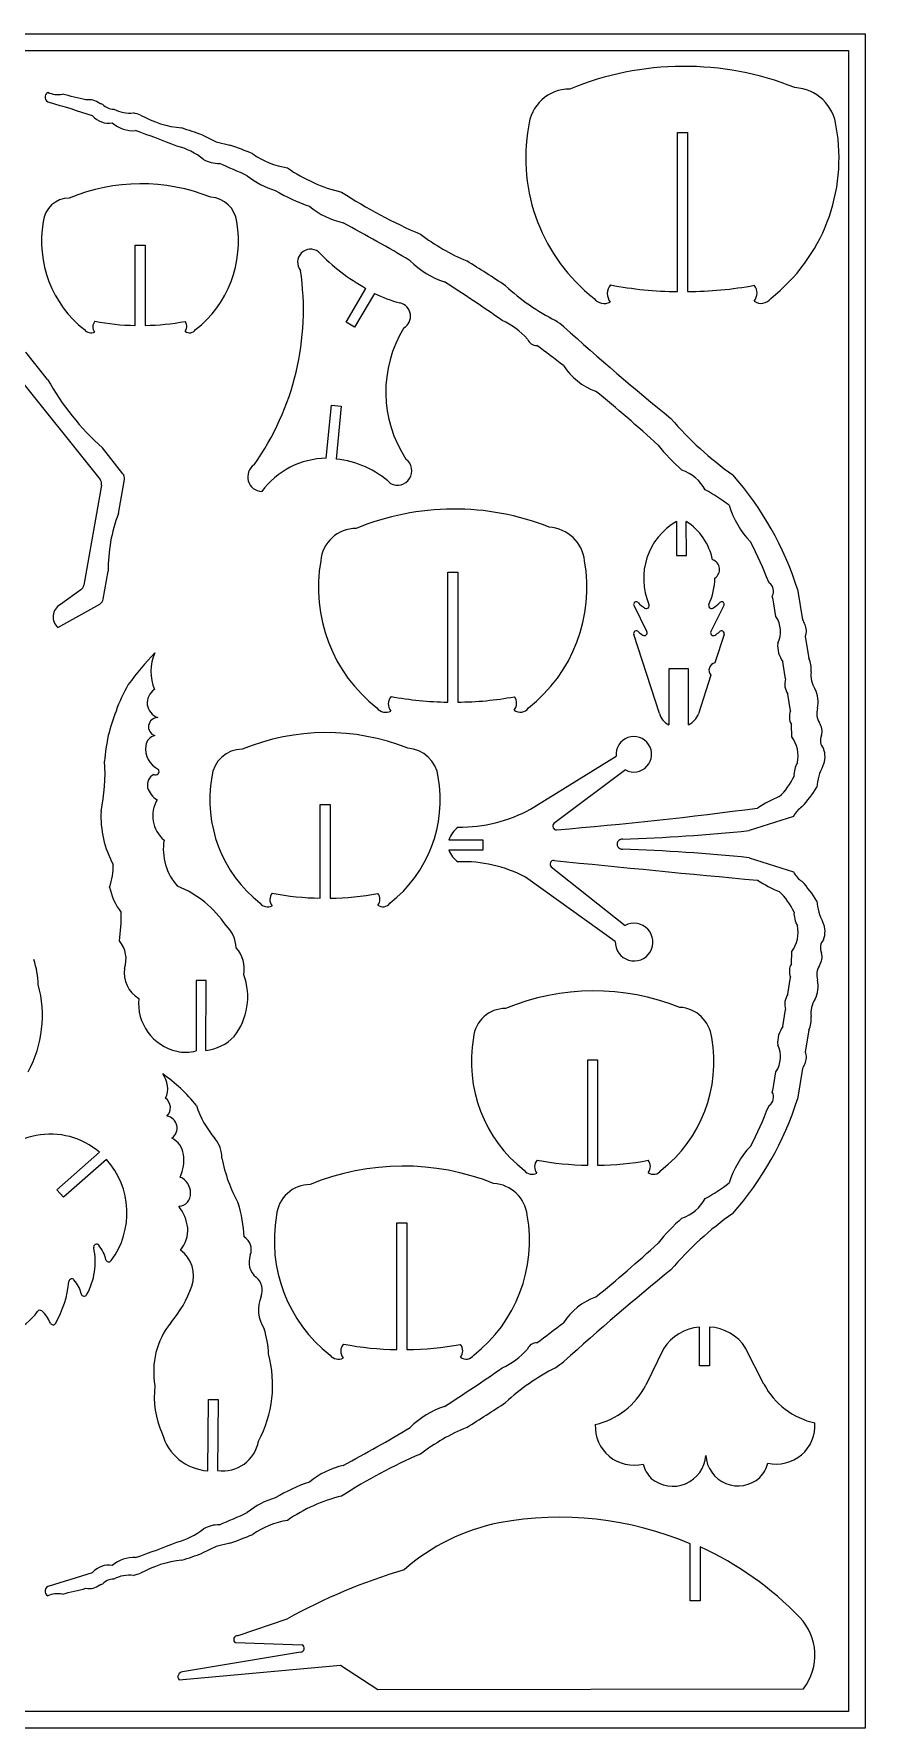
# Model space of a CAD drawing. Extents: x 0 to 258, y 0 to 205.
# Drawn here: x 157.8 to 258.3, y 0 to 204.8 of the extents above; entities that cross this region are included whole.
import ezdxf

# ---------------------------------------------------------------- set-up
doc = ezdxf.new("R2010")
doc.units = 0
doc.layers.add('GREEN', color=3, linetype='CONTINUOUS')
doc.layers.add('WHITE', color=7, linetype='CONTINUOUS')

msp = doc.modelspace()

# ---------------------------------------------------------------- linework, layer by layer
at = {"layer": 'GREEN', "linetype": 'CONTINUOUS'}
for p, q in [((0, 204.833477), (258.277208, 204.833477)), ((258.277208, 204.833477), (258.277208, 0)), ((258.277208, 0), (0, 0))]:
    msp.add_line(p, q, dxfattribs=at)
at = {"layer": 'WHITE', "linetype": 'CONTINUOUS'}
for p, q in [((2, 202.833477), (256.277208, 202.833477)), ((256.277208, 202.833477), (256.277208, 2)), ((178.165036, 192.611339), (179.829459, 191.770252)), ((235.597128, 173.679297), (235.597129, 192.909554)), ((235.597129, 192.909554), (236.797129, 192.909554)), ((236.797129, 192.909554), (236.797128, 173.67819)), ((179.829459, 191.770252), (181.511375, 191.398785)), ((170.041029, 169.593339), (170.041029, 179.2768)), ((170.041029, 179.2768), (171.241029, 179.2768)), ((171.241029, 179.2768), (171.241029, 169.592232)), ((195.536553, 169.9975), (197.94772, 174.070337)), ((198.958815, 173.449058), (196.573233, 169.393103)), ((196.573233, 169.393103), (195.536553, 169.9975)), ((159.469244, 163.058446), (156.835639, 166.353473)), ((155.314579, 164.080005), (165.80458, 150.955476)), ((193.152687, 153.523307), (193.775242, 159.958579)), ((193.775242, 159.958579), (194.966647, 159.815213)), ((194.966647, 159.815213), (194.349189, 153.432621)), ((168.578012, 151.662044), (166.093441, 154.770605)), ((165.981473, 150.261133), (163.84067, 138.17994)), ((168.022848, 146.836485), (168.754905, 150.967701)), ((235.463905, 145.880754), (235.482168, 141.756716)), ((236.682168, 141.756716), (236.663846, 145.894426)), ((235.482168, 141.756716), (236.682168, 141.756716)), ((166.192739, 136.508627), (166.788352, 139.869852)), ((207.832132, 124.046149), (207.832132, 139.772303)), ((207.832132, 139.772303), (209.032132, 139.772303)), ((209.032132, 139.772303), (209.032131, 124.045042)), ((163.493354, 137.626699), (161.009862, 135.834984)), ((250.105222, 137.686861), (250.71118, 133.993067)), ((160.71696, 133.044894), (165.765215, 135.90396)), ((231.911334, 132.582968), (230.410201, 135.634262)), ((241.142744, 135.633706), (239.641294, 132.582567)), ((247.496311, 134.390091), (247.257814, 135.92446)), ((233.43054, 122.647626), (230.308996, 132.210438)), ((241.243594, 132.209871), (240.130028, 128.799675)), ((251.042565, 131.97301), (251.471625, 129.357546)), ((236.937484, 128.071501), (234.537484, 128.071501)), ((234.537484, 128.071501), (234.537916, 121.311369)), ((236.937916, 121.311062), (236.937484, 128.071501)), ((239.640624, 127.30092), (238.121058, 122.647383)), ((248.667618, 126.854485), (248.346982, 128.917299)), ((249.27118, 122.971459), (248.953095, 125.017862)), ((249.421177, 119.845479), (249.368465, 121.333219)), ((217.830576, 111.096445), (228.194019, 117.51373)), ((229.306487, 115.84293), (220.671605, 109.363051)), ((192.406414, 100.348396), (192.406414, 111.669337)), ((192.406414, 111.669337), (193.606414, 111.669337)), ((193.606414, 111.669337), (193.606414, 100.347289)), ((249.619006, 110.230932), (244.266934, 108.51378)), ((212.124583, 107.370435), (207.98093, 107.370435)), ((212.124583, 106.170435), (212.124583, 107.370435)), ((207.98093, 106.170435), (212.124583, 106.170435)), ((244.266934, 105.23195), (249.619006, 103.514798)), ((228.081371, 95.109524), (217.211021, 102.877817)), ((220.348666, 104.137869), (229.264155, 97.023452)), ((249.368466, 92.412511), (249.421178, 93.90025)), ((177.41624, 90.369903), (177.412133, 81.86949)), ((178.61624, 90.369903), (177.41624, 90.369903)), ((178.612159, 81.924723), (178.61624, 90.369903)), ((248.953095, 88.727867), (249.271181, 90.774271)), ((248.346982, 84.828431), (248.667618, 86.891244)), ((251.471625, 84.388183), (251.042565, 81.772719)), ((224.750198, 80.799343), (225.950198, 80.80003)), ((224.750198, 68.064507), (224.750198, 80.799343)), ((225.950198, 80.80003), (225.950197, 68.062714)), ((247.257813, 77.82127), (247.49631, 79.355638)), ((250.711179, 79.752663), (250.105222, 76.058869)), ((160.58806, 65.08296), (165.736702, 69.615634)), ((166.579038, 68.758508), (161.373367, 64.175628)), ((161.373367, 64.175628), (160.58806, 65.08296)), ((201.696649, 45.77046), (201.696649, 61.071609)), ((201.696649, 61.071609), (202.896649, 61.071609)), ((202.896649, 61.071609), (202.896649, 45.777516)), ((238.269376, 43.81751), (238.251614, 48.474865)), ((239.451566, 48.482852), (239.469376, 43.81751)), ((233.908906, 45.870573), (231.757892, 41.460514)), ((246.052886, 41.571479), (243.833669, 45.947615)), ((239.469376, 43.81751), (238.269376, 43.81751)), ((178.82415, 31.112143), (178.895121, 39.711907)), ((178.895121, 39.711907), (180.095121, 39.711907)), ((180.095121, 39.711907), (180.017958, 31.155079)), ((179.829459, 21.975478), (178.165036, 21.134391)), ((181.511377, 22.346944), (179.829459, 21.975478)), ((237.142954, 15.38312), (237.129553, 22.279928)), ((238.330837, 21.92767), (238.342954, 15.38312)), ((238.342954, 15.38312), (237.142954, 15.38312)), ((188.399242, 13.18945), (182.448003, 11.172475)), ((182.196671, 10.339132), (190.22751, 10.082417)), ((190.04796, 9.175263), (175.787055, 6.792234)), ((175.358457, 5.831989), (194.856649, 7.59514)), ((194.856649, 7.59514), (199.400902, 4.666204)), ((199.400902, 4.666204), (250.845449, 4.76926)), ((256.277208, 2), (2, 2))]:
    msp.add_line(p, q, dxfattribs=at)
for centre, radius, start, end in [((236.407484, 164.725291), 36.181033, 68.275195, 112.46259), ((159.811547, 197.194604), 0.663592, 119.683081, 258.636088), ((160.746069, 200.485441), 2.993837, -114.95533, -80.253091), ((123.770333, 37.276675), 164.583161, 75.814796, 76.8358), ((164.460254, 194.790186), 2.082237, 51.140869, 99.890598), ((222.551306, 193.182899), 4.978445, 89.630289, 175.176899), ((249.487667, 193.007309), 5.3383, 6.39051, 86.647373), ((106.357928, 15.772394), 188.472083, 71.904235, 73.56533), ((166.858177, 196.654675), 2.615534, -138.524336, -80.473754), ((123.761161, 37.243032), 164.618034, 75.084593, 75.21637), ((167.428185, 197.450279), 1.72287, -138.761679, -88.801364), ((169.411263, 199.476333), 4.224046, -117.447878, -83.954007), ((123.761161, 37.243032), 164.618043, 73.429918, 73.739086), ((176.841684, 205.82616), 12.421333, -119.589547, -95.365212), ((169.856091, 197.075357), 3.947194, -130.529545, -86.365543), ((106.36357, 15.784201), 188.459102, 68.608956, 70.230858), ((123.769835, 37.270844), 164.588904, 70.701402, 71.615379), ((238.783976, 189.816143), 21.52888, 169.873257, 231.969533), ((233.599311, 189.816143), 21.52888, -51.969533, 10.126744), ((173.185157, 183.402877), 8.088071, 50.635566, 76.301661), ((123.770333, 37.276675), 164.58327, 68.438978, 69.461801), ((180.192438, 192.978329), 3.816104, -119.470274, -89.378252), ((106.357928, 15.772394), 188.472195, 65.803615, 66.922708), ((190.10101, 198.668918), 10.173825, -125.083718, -99.376434), ((199.769109, 205.108745), 19.994624, -124.501879, -103.769871), ((170.773238, 163.964874), 22.739909, 68.275195, 112.462589), ((189.313344, 194.471851), 8.866346, -130.067445, -105.196944), ((162.064581, 181.850583), 3.12897, 89.630289, 175.17692), ((178.99418, 181.740223), 3.355141, 6.390507, 86.647374), ((198.131346, 204.446498), 21.622778, -121.017473, -108.927602), ((229.412364, 238.793145), 63.274018, -122.936245, -113.155152), ((197.337768, 191.507982), 9.755435, -129.614655, -102.618216), ((172.266871, 179.734564), 13.530978, 169.873258, 231.969536), ((169.008292, 179.734564), 13.530978, -51.969536, 10.126742), ((106.357928, 15.772394), 188.472226, 59.046341, 61.87378), ((220.124309, 201.159144), 25.790351, -127.199662, -112.809405), ((191.256885, 177.225313), 1.571923, 52.742759, 218.901155), ((209.603987, 195.194135), 24.126405, -136.138236, -118.890237), ((158.086222, 171.452833), 32.303751, -35.397091, 8.518915), ((210.484832, 184.430058), 10.051599, -135.645918, -107.735445), ((123.76214, 37.254908), 164.606719, 56.413336, 58.354012), ((106.360733, 15.777763), 188.466189, 55.02184, 57.572297), ((233.069492, 194.133659), 26.891442, -132.730761, -117.004194), ((228.713837, 173.427567), 1.596972, 138.793524, 219.324663), ((235.942787, 218.407281), 44.72932, -100.863876, -90.442774), ((236.65536, 218.405518), 44.727553, -89.818395, -79.397064), ((243.683865, 173.498841), 1.527202, -39.007043, 38.122295), ((206.874279, 190.003785), 18.349756, -115.554291, -105.220557), ((201.701042, 170.701142), 1.635714, -59.767006, 77.437445), ((226.763971, 173.806869), 1.564064, -142.6604, -62.817716), ((245.714938, 173.641053), 1.38943, -127.422129, -34.293463), ((165.937753, 169.434285), 1.003702, 138.793505, 219.324673), ((170.340784, 196.247082), 26.655429, -101.157836, -90.644336), ((171.06606, 196.245704), 26.654046, -89.623882, -79.110156), ((175.34647, 169.479082), 0.95985, -39.007061, 38.122262), ((210.632324, 161.925628), 9.093763, 41.188442, 65.512494), ((123.783477, 37.284943), 164.569864, 53.409931, 53.851795), ((164.712256, 169.672678), 0.983021, -142.660403, -62.817731), ((176.623006, 169.568463), 0.873262, -127.422147, -34.293522), ((215.139239, 161.559361), 14.793859, 148.505546, 213.382288), ((433.610162, 403.140463), 315.362795, -132.173827, -129.077751), ((218.572751, 168.339639), 1.176545, -158.802173, -87.789764), ((84.902456, -12.838726), 224.23392, 52.364027, 53.393052), ((228.245106, 168.817142), 7.60522, -147.524043, -109.621833), ((187.892286, 178.984871), 32.580981, -150.736564, -131.995062), ((106.360733, 15.777763), 188.466196, 47.679839, 50.715879), ((265.253873, 184.237282), 39.974404, -139.596253, -125.068347), ((250.254483, 168.398074), 21.569327, -142.033401, -130.873447), ((167.899036, 151.119362), 0.869202, -10.048571, 38.634133), ((185.436754, 151.282625), 1.778651, 124.909785, 267.125326), ((193.274665, 143.695149), 9.828915, 90.711064, 143.756283), ((193.233318, 142.181936), 11.305887, 47.156832, 84.335789), ((201.750244, 152.010962), 1.748377, -118.303967, 53.667702), ((234.566132, 147.366485), 4.977101, 27.983742, 71.568793), ((165.125604, 150.412794), 0.869202, -10.048545, 38.634162), ((229.999305, 132.673831), 19.242424, 52.006118, 62.241732), ((213.331946, 126.027248), 38.57746, 17.592132, 41.361522), ((252.371419, 151.025368), 10.998779, -163.156251, -136.168641), ((186.019393, 140.054781), 19.23193, 159.351902, 180.550949), ((208.612486, 116.368926), 31.020714, 68.275196, 112.46259), ((239.46402, 139.004911), 7.954756, 120.189283, 203.264408), ((232.673295, 139.749226), 7.327208, 11.844594, 57.001236), ((196.732545, 140.767767), 4.268395, 89.630284, 175.176897), ((219.827107, 140.617221), 4.576926, 6.390503, 86.647364), ((199.735206, 120.370042), 50.289372, 21.195587, 27.265458), ((210.65003, 137.881194), 18.458324, 169.873255, 231.969534), ((206.204828, 137.881194), 18.458324, -51.969534, 10.126745), ((239.455231, 140.082832), 1.233397, -57.069094, 71.60294), ((162.984801, 138.331601), 0.869202, -54.191358, -10.048571), ((232.277697, 139.167584), 7.848959, -24.902293, -0.875825), ((252.436715, 143.26804), 7.486139, -140.95511, -140.08285), ((245.982011, 137.459042), 1.232497, -28.758616, 54.652722), ((161.861882, 134.33512), 1.724972, 119.599384, 228.41476), ((165.336871, 136.660288), 0.869201, -60.475089, -10.048582), ((230.604869, 135.868026), 0.304206, 42.821576, 230.21401), ((233.326276, 138.389984), 3.406094, -137.178384, -119.061013), ((231.84068, 135.716616), 0.347682, -119.060984, 24.896452), ((239.712272, 135.716207), 0.347681, 155.097627, 299.05497), ((238.226951, 138.389731), 3.406096, -60.944919, -42.827554), ((240.948099, 135.86749), 0.304207, -50.21975, 137.172656), ((221.018277, 130.972306), 26.702755, 10.687649, 12.751159), ((244.855699, 132.5885), 3.196648, -26.545898, 34.304257), ((258.291558, 137.452414), 8.332419, -155.470155, -151.212884), ((249.556944, 132.653078), 1.633879, -24.596734, 28.787079), ((230.639513, 132.318327), 0.34768, 43.764977, 198.077975), ((232.814956, 134.401954), 2.664637, -136.234971, -121.644759), ((231.599363, 132.429489), 0.347681, -121.644849, 26.195599), ((239.953249, 132.429055), 0.347681, 153.798357, 301.638871), ((238.737861, 134.401646), 2.664637, -58.361195, -43.770964), ((240.913088, 132.317794), 0.34768, -18.083865, 136.22911), ((250.944838, 130.859242), 3.243455, 174.681734, 216.77876), ((201.12967, 102.603327), 39.66921, 136.322149, 143.545901), ((177.639592, 127.694793), 5.687695, 156.101295, 202.091766), ((248.832334, 128.078257), 2.932991, -7.157141, 25.859901), ((240.312315, 127.910868), 0.907307, 101.590172, 222.241906), ((254.813391, 127.327216), 3.095036, 172.842808, 213.105929), ((185.743157, 116.589296), 19.099742, 149.879536, 160.499151), ((173.40379, 123.963227), 1.898891, 123.003864, 250.919602), ((250.589968, 126.21279), 2.026624, 161.5406, 216.129693), ((249.202136, 124.064939), 3.403363, -12.944149, 27.5058), ((185.571203, 115.729246), 19.244344, 157.913649, 176.506712), ((200.344377, 124.155243), 1.340989, -142.66034, -62.817683), ((202.016144, 123.830039), 1.369204, 138.793475, 219.32463), ((208.160785, 161.836211), 37.791491, -100.944081, -90.498278), ((208.877012, 161.834601), 37.789877, -89.764813, -79.318781), ((216.592463, 124.013077), 1.191263, -127.422114, -34.293497), ((214.851072, 123.891148), 1.309385, -39.007069, 38.122296), ((250.92519, 122.247672), 1.805441, 156.366033, 210.430873), ((254.689301, 122.696332), 2.25337, 164.392769, 210.794206), ((172.777029, 121.052679), 1.115997, 89.69073, 251.679374), ((235.433699, 123.180696), 2.072875, -165.098114, -115.603778), ((236.0347, 123.302666), 2.186844, -65.605145, -17.436453), ((251.183264, 120.495468), 1.887526, -15.065838, 33.69833), ((172.771732, 118.569411), 1.465157, 103.63939, 171.357851), ((193.161044, 93.76582), 26.596385, 68.275196, 112.46259), ((230.326786, 117.728031), 2.143506, -118.424189, 185.737839), ((246.184865, 117.499587), 3.997114, -11.312806, 35.937071), ((254.327413, 119.40175), 1.452615, 155.469395, 222.195728), ((143.62378, 115.48852), 22.782715, -11.790812, 3.5566), ((174.065665, 118.410202), 2.76857, 172.124181, 244.833111), ((182.97548, 114.684777), 3.659615, 89.630288, 175.176905), ((202.776181, 114.555702), 3.924142, 6.390509, 86.647382), ((250.766387, 117.454696), 2.667969, -25.015477, 21.351633), ((172.860609, 114.058478), 1.341978, 114.597134, 194.445069), ((172.481357, 115.698196), 0.456236, -113.144809, 26.876175), ((194.907984, 112.209901), 15.825705, 169.873255, 231.969533), ((191.096779, 112.209902), 15.825706, -51.969536, 10.126742), ((242.629742, 118.318003), 7.762252, -47.25272, -24.658168), ((252.523696, 115.222228), 2.843101, 148.316701, 182.876263), ((258.83705, 113.320871), 6.402335, 152.00076, 176.154611), ((173.825599, 114.307054), 2.338469, -165.554945, -118.12043), ((237.963464, 122.84296), 17.102984, -42.143467, -32.116688), ((178.094173, 110.243957), 12.182644, 177.228041, 208.584831), ((175.997278, 110.287691), 3.81415, 149.131393, 230.018707), ((209.261032, 126.94043), 18.013022, -90.496932, -61.592353), ((179.840438, 601.254663), 494.365774, -85.223261, -82.394597), ((254.713162, 96.441972), 17.552654, 112.845121, 122.548191), ((252.21142, 108.921439), 2.904373, 122.643712, 153.20052), ((210.650635, 106.628463), 2.770893, 123.909398, 164.468173), ((220.959965, 109.037895), 0.434601, 131.567762, 276.332037), ((180.065212, 106.249661), 6.613411, 170.290057, 222.449262), ((228.901154, 106.872865), 0.597482, 83.266674, 276.733326), ((220.476284, 343.696618), 236.383084, -87.940512, -84.223717), ((210.398999, 106.892414), 2.523552, -163.375602, -120.853588), ((209.778377, 88.979054), 15.761339, 61.863456, 92.44932), ((220.637026, 104.463025), 0.434601, 84.79616, 228.432238), ((543.410809, 3300.938113), 3212.295708, -95.766146, -95.325428), ((220.476299, -129.950888), 236.383082, 84.223721, 87.940516), ((159.931045, 104.180941), 7.4691, -19.648681, 1.796202), ((254.713168, 117.303758), 17.552659, -122.548246, -112.845138), ((252.21142, 104.824291), 2.904373, -153.20052, -122.643704), ((174.246774, 103.152756), 7.431086, -168.485887, -142.292373), ((170.292717, 89.804528), 12.941948, 33.874204, 67.787441), ((187.505507, 100.162792), 1.173922, 138.793482, 219.324619), ((192.720004, 132.189422), 31.84257, -101.040029, -90.564266), ((193.440323, 132.187933), 31.841077, -89.70113, -79.225139), ((198.509853, 100.215185), 1.122633, -39.007073, 38.122334), ((242.629744, 95.427726), 7.762249, 24.658181, 47.252731), ((237.963464, 90.90277), 17.102984, 32.116688, 42.143466), ((146.736582, 98.236856), 21.634325, -8.162734, 0.982085), ((186.072175, 100.441614), 1.149731, -142.660358, -62.817709), ((200.002878, 100.319724), 1.021359, -127.422142, -34.293494), ((252.523696, 98.523502), 2.843101, 177.123737, 211.683299), ((258.83705, 100.424859), 6.402335, -176.154611, -152.00076), ((178.51946, 94.26487), 3.731284, 1.262458, 47.548638), ((230.356138, 95.026184), 2.276292, 177.901801, 478.667119), ((246.184864, 96.246143), 3.997117, -35.937068, 11.312803), ((250.766387, 96.291034), 2.667969, -21.351633, 25.015477), ((165.575929, 92.990351), 3.371094, -19.828029, 40.174496), ((179.408969, 91.776067), 3.831532, -10.410638, 42.145374), ((254.327413, 94.34398), 1.452615, 137.804272, 204.530605), ((147.15196, 89.480543), 11.198491, 2.129963, 17.864517), ((250.92519, 91.498058), 1.80544, 149.569112, 203.633973), ((254.689301, 91.049398), 2.25337, 149.205794, 195.607225), ((251.183264, 93.250262), 1.887526, -33.69833, 15.065838), ((172.388288, 91.36454), 3.67293, 172.453919, 238.964627), ((175.891454, 88.39828), 7.765107, -37.982905, 20.232593), ((249.202136, 89.680791), 3.403363, -27.5058, 12.944153), ((144.422346, 86.153181), 14.414956, -28.112071, 15.05228), ((176.382066, 87.610095), 5.918659, 174.110663, 257.407912), ((225.512966, 61.134914), 27.996195, 68.275194, 112.462588), ((250.589968, 87.532939), 2.026623, 143.870307, 198.4594), ((254.813391, 86.418514), 3.095036, 146.894071, 187.157192), ((214.791321, 83.154868), 3.852227, 89.630292, 175.176901), ((235.634163, 83.019), 4.130675, 6.390508, 86.647371), ((248.832332, 85.667473), 2.932993, -25.859901, 7.157136), ((250.944838, 82.886488), 3.243455, 143.22124, 185.318275), ((177.995414, 87.419349), 5.529131, -83.595631, -43.413167), ((227.351851, 80.549736), 16.658638, 169.873256, 231.969534), ((223.340056, 80.549736), 16.658637, -51.969534, 10.126745), ((244.855698, 81.157229), 3.196649, -34.304256, 26.545899), ((176.177273, 86.705901), 4.991568, -102.560578, -75.676928), ((258.291558, 76.293316), 8.33242, 151.212881, 155.470155), ((249.556945, 81.092652), 1.633878, -28.787081, 24.596733), ((162.159957, 63.031613), 19.588604, 38.684508, 55.032317), ((171.135193, 77.341206), 2.847023, -24.620688, 37.744665), ((172.89253, 75.003018), 1.420433, -45.513135, 54.202131), ((213.331946, 87.718482), 38.57746, -41.36152, -17.592132), ((245.982011, 76.286687), 1.232497, -54.652693, 28.758629), ((221.018249, 82.773424), 26.702782, -12.751149, -10.687638), ((173.652436, 72.537491), 1.471139, -54.875326, 80.790179), ((188.317951, 78.74852), 11.408739, -162.27482, -139.187633), ((199.735206, 93.375688), 50.289372, -27.265458, -21.195587), ((252.43665, 70.477689), 7.486089, 140.082527, 140.954791), ((159.796351, 62.684459), 9.12847, 49.401832, 152.28844), ((173.261542, 68.988954), 2.65167, 7.586634, 62.18481), ((177.076249, 69.030124), 3.451386, -1.709037, 40.945348), ((252.371419, 62.720362), 10.998778, 136.168641, 163.156251), ((159.419013, 62.296589), 9.64481, -36.802248, 42.066236), ((170.908032, 68.675492), 5.025963, -24.024779, 7.586583), ((200.026019, 72.863549), 19.89326, -168.587336, -151.81182), ((202.467985, 38.481073), 29.469678, 68.275196, 112.46259), ((219.559769, 67.868569), 1.235706, 138.793501, 219.32463), ((225.064898, 101.787807), 33.724768, -100.999674, -90.534659), ((225.787482, 101.785939), 33.723618, -89.723549, -79.258306), ((231.143292, 67.92372), 1.181719, -39.007067, 38.122323), ((174.580304, 64.669488), 2.164249, 0.287302, 64.893686), ((191.182041, 61.659972), 4.054975, 89.630282, 175.176902), ((213.121875, 61.516953), 4.348079, 6.390505, 86.647367), ((218.050999, 68.162066), 1.210243, -142.660311, -62.817668), ((232.714898, 68.033761), 1.075115, -127.422182, -34.293559), ((229.999305, 81.071899), 19.242424, -62.241732, -52.006118), ((175.23114, 64.598319), 1.515606, -86.103865, 3.102238), ((234.566132, 66.379245), 4.977101, -71.568793, -27.983742), ((170.890679, 59.740319), 5.562303, 7.767877, 36.979615), ((168.131672, 58.819571), 15.09358, 2.139975, 17.93155), ((204.403652, 58.917727), 17.535408, 169.873254, 231.969532), ((200.180709, 58.917728), 17.535408, -51.969535, 10.126743), ((250.254483, 45.347656), 21.569327, 130.873447, 142.033401), ((265.253873, 29.508448), 39.974405, 125.068345, 139.596253), ((172.609537, 60.236214), 3.801028, -40.18129, 3.86039), ((157.243898, 56.35084), 7.98351, -29.7002, 12.481231), ((165.378196, 58.151374), 0.34768, 40.717399, 192.481062), ((162.63859, 55.793491), 3.962242, 12.256624, 40.717424), ((173.380269, 54.719948), 3.733339, -19.96507, 55.151172), ((182.298073, 57.844904), 1.790682, -21.069851, 59.209456), ((106.360733, 197.967967), 188.466196, -50.715879, -47.679839), ((166.850274, 56.708447), 0.34768, -167.743395, -33.052957), ((186.196919, 56.34282), 2.387506, 158.930124, 230.485059), ((433.610162, -189.394733), 315.362796, 129.077751, 132.173827), ((149.45836, 55.243064), 12.653186, -29.890718, -5.622643), ((162.396676, 53.969289), 0.34768, 41.277311, 174.377437), ((159.680263, 51.584757), 3.962219, 13.181597, 41.277421), ((164.524085, 57.590859), 13.041603, -41.118125, -18.534692), ((183.398204, 52.949509), 2.011058, -21.689687, 50.485086), ((163.876607, 52.567578), 0.347681, -166.818519, -29.700072), ((189.314946, 50.596186), 4.356514, 158.310326, 212.425643), ((228.245106, 44.928588), 7.605221, 109.621833, 147.524049), ((152.558779, 54.409157), 6.981388, -68.768035, -35.16067), ((158.539196, 50.173291), 0.34768, 47.702059, 141.699867), ((155.957979, 47.336359), 4.183154, 23.054294, 47.702121), ((160.126956, 49.110649), 0.34768, -156.945705, -29.890746), ((181.726028, 43.126948), 9.438399, 141.4066, 190.542217), ((174.979114, 44.824873), 11.198491, 2.129967, 17.864517), ((84.902456, 226.584456), 224.23392, -53.393052, -52.364027), ((238.7062, 42.79391), 5.699114, 94.57502, 147.326606), ((239.226521, 43.039064), 5.448438, 32.264738, 87.632752), ((172.2495, 41.497511), 14.414956, -28.112071, 15.052284), ((194.613282, 45.878074), 1.273941, -142.660358, -62.817663), ((196.201462, 45.56913), 1.300744, 138.793472, 219.324628), ((202.042695, 81.480087), 35.711303, -101.009476, -90.55521), ((202.760086, 81.477935), 35.70068, -89.78083, -79.324965), ((208.394643, 45.627184), 1.243915, -39.007078, 38.122275), ((210.048964, 45.743016), 1.131699, -127.422151, -34.29353), ((210.632324, 51.820102), 9.093763, -65.512494, -41.188442), ((218.572751, 45.406091), 1.176544, 87.789809, 158.802173), ((106.360733, 197.967967), 188.466183, -57.572297, -55.02184), ((233.069492, 19.612071), 26.891442, 117.004194, 132.730757), ((123.783477, 176.460787), 164.569864, -53.851795, -53.409931), ((183.219613, 40.067203), 10.854813, 172.946674, 204.160404), ((223.595146, 45.622383), 9.162509, -76.932771, -27.015279), ((254.150039, 45.859565), 9.162509, -152.095224, -102.177727), ((123.762111, 176.490822), 164.606735, -58.354003, -56.413327), ((210.484832, 29.315672), 10.051598, 107.735445, 135.645918), ((247.555236, 36.597811), 4.672013, -102.927059, 3.748232), ((179.226281, 37.221539), 6.122616, -164.879047, -93.765875), ((106.35791, 197.973369), 188.472264, -61.87378, -59.046341), ((220.124305, 12.586585), 25.790351, 112.809393, 127.199656), ((230.332935, 36.464123), 4.672013, 177.141269, 283.81656), ((180.667386, 35.470639), 4.364151, -98.557953, -10.101276), ((229.412364, -25.047415), 63.274018, 113.155153, 122.936245), ((235.033773, 33.23225), 3.99229, -130.541405, -3.76822), ((242.92137, 33.198306), 3.910616, -176.651272, -47.825937), ((197.337768, 22.237748), 9.755435, 102.618216, 129.614655), ((234.986438, 32.805311), 3.645087, -166.061693, -134.34083), ((242.959093, 32.8672), 3.645088, -44.769686, -13.048827), ((198.131346, 9.299232), 21.622778, 108.927602, 121.017473), ((189.313344, 19.273879), 8.866346, 105.196944, 130.067445), ((199.769109, 8.636985), 19.994624, 103.769871, 124.501879), ((180.192438, 20.767401), 3.816104, 89.378252, 119.470274), ((106.35791, 197.973369), 188.472218, -66.922706, -65.803614), ((190.10101, 15.076812), 10.173825, 99.376434, 125.083723), ((218.8365, 0.671343), 24.619133, 101.191619, 131.40009), ((221.372835, -14.753456), 40.246064, 66.95154, 100.471653), ((173.185155, 30.342853), 8.088072, -76.30165, -50.635555), ((123.770389, 176.469054), 164.583284, -69.461818, -68.438996), ((169.856089, 16.670372), 3.947193, 86.365514, 130.529513), ((106.36357, 197.961528), 188.459102, -70.230858, -68.608956), ((123.769773, 176.474885), 164.588923, -71.615359, -70.701381), ((221.67446, -14.30557), 39.878348, 43.972803, 65.311814), ((106.35791, 197.973369), 188.472075, -73.565328, -71.904232), ((166.858177, 17.091055), 2.615535, 80.473754, 138.524336), ((169.411263, 14.269397), 4.224046, 83.953989, 117.447878), ((123.761161, 176.502698), 164.618043, -73.739086, -73.429919), ((176.841681, 7.919569), 12.421333, 95.365201, 119.589537), ((222.648999, -48.494443), 70.554578, 106.546478, 119.041065), ((159.811547, 16.551126), 0.663592, 101.364018, 240.316919), ((123.770389, 176.469054), 164.583148, -76.835819, -75.814815), ((164.460253, 18.955544), 2.082238, -99.890565, -51.140837), ((123.761161, 176.502698), 164.618035, -75.21637, -75.084593), ((167.428185, 16.295451), 1.72287, 88.801364, 138.761679), ((160.746069, 13.260289), 2.993836, 80.25309, 114.95533), ((245.603246, 8.80175), 6.613748, -37.568772, 43.838757), ((182.407224, 10.730202), 0.444149, 84.732039, 241.701874), ((190.005602, 9.654992), 0.481597, -84.954116, 62.562828), ((175.800026, 6.210671), 0.581708, 91.277695, 220.615824)]:
    msp.add_arc(centre, radius, start, end, dxfattribs=at)

doc.saveas('drawing.dxf')
